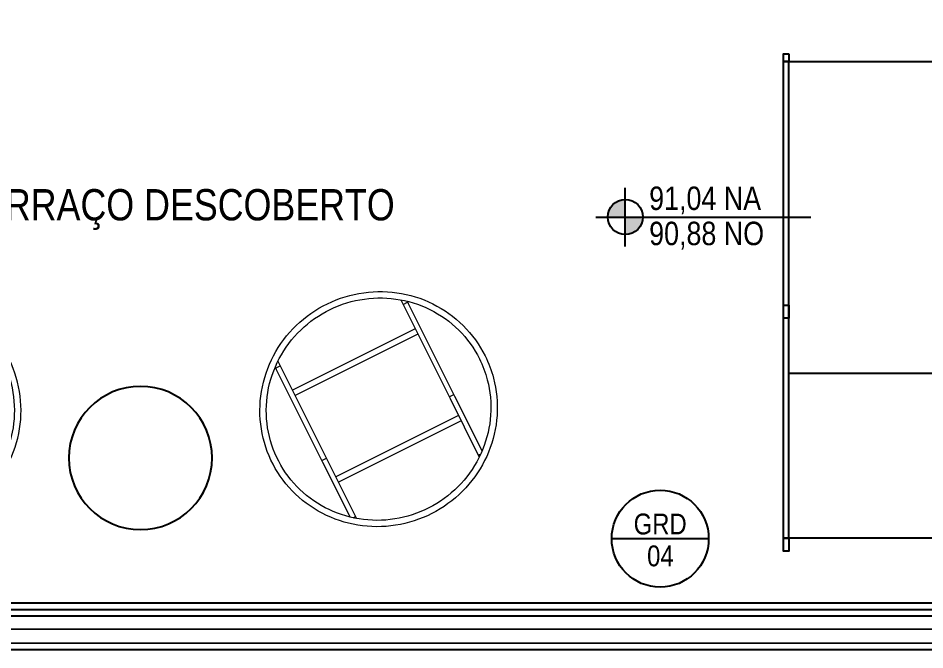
# Model space of a CAD drawing. Header units: metres. Extents: x -40 to 570, y -25 to 184.
# Drawn here: x 113.438 to 116.92, y -9.165 to -6.74 of the extents above; entities that cross this region are included whole.
import ezdxf
from ezdxf.enums import TextEntityAlignment as Align

# ---------------------------------------------------------------- set-up
doc = ezdxf.new("R2010")
doc.units = ezdxf.units.M
for name, color, linetype in [('ARQ-DIM', 2, 'Continuous'), ('ARQ-SIM', 1, 'Continuous'), ('ARQ-TXT', 2, 'Continuous'), ('DUPLEX SUPERIOR$0$4', 2, 'Continuous'), ('DUPLEX SUPERIOR$0$ARQ-ALV ACAB', 4, 'Continuous'), ('DUPLEX SUPERIOR$0$ARQ-AUX', 7, 'Continuous'), ('DUPLEX SUPERIOR$0$ARQ-AUX2', 2, 'Continuous'), ('DUPLEX SUPERIOR$0$ARQ-HID', 7, 'Continuous'), ('DUPLEX SUPERIOR$0$ARQ-MOB', 7, 'Continuous')]:
    doc.layers.add(name, color=color, linetype=linetype)
doc.styles.add('Adesa', font='ARIALN.TTF')
doc.styles.add('M50', font='ARIALN.TTF', dxfattribs={"height": 0.15})

# ---------------------------------------------------------------- blocks, each defined once
blk = doc.blocks.new('DUPLEX SUPERIOR$0$planta duplex inferior tipo 1')
at = {"layer": 'DUPLEX SUPERIOR$0$ARQ-ALV ACAB'}
blk.add_lwpolyline([(-0.025, 0.0699), (-0.025, 5.96), (11.0749, 5.9601)], dxfattribs=at)
at = {"layer": 'DUPLEX SUPERIOR$0$ARQ-ALV ACAB', "elevation": 0}
blk.add_lwpolyline([(11.095, 5.7801), (0.155, 5.78), (0.155, 0.1049)], dxfattribs=at)
at = {"layer": 'DUPLEX SUPERIOR$0$ARQ-AUX'}
blk.add_line((11.095, 5.805, 0), (0.13, 5.8049, 0), dxfattribs=at)
blk.add_lwpolyline([(0, 0.1049), (0, 5.935), (11.095, 5.9351)], dxfattribs=at)
at = {"layer": 'DUPLEX SUPERIOR$0$ARQ-AUX2'}
for points in [[(11.095, 5.8801), (0.055, 5.88), (0.055, 0.1049)], [(11.095, 5.8301), (0.105, 5.83), (0.105, 0.1049)]]:
    blk.add_lwpolyline(points, dxfattribs=at)
blk = doc.blocks.new('DUPLEX SUPERIOR$0$OPA_MOB_GHECp')
at = {"ltscale": 0.001}
for p, q in [((0.88, 0.28), (-0.95, 0.28)), ((-0.3167, -0.31), (-0.3167, 0.28)), ((-0.95, -0.31), (0.88, -0.31))]:
    blk.add_line(p, q, dxfattribs=at)
for points in [[(-0.95, 0.3), (-1, 0.3), (-1, 0.28), (-0.95, 0.28), (-0.95, 0.3)], [(-0.95, 0.3), (-0.95, -0.33), (0.88, -0.33), (0.88, 0.3), (-0.95, 0.3)], [(-0.0556, 0.28), (-0.1056, 0.28), (-0.1056, 0.3), (-0.0556, 0.3), (-0.0556, 0.28)], [(0.91, 0.28), (0.88, 0.28), (0.88, 0.3), (0.91, 0.3), (0.91, 0.28)], [(-0.95, -0.31), (-1, -0.31), (-1, -0.33), (-0.95, -0.33), (-0.95, -0.31)], [(-0.0556, -0.31), (-0.1056, -0.31), (-0.1056, -0.33), (-0.0556, -0.33), (-0.0556, -0.31)], [(0.91, -0.31), (0.88, -0.31), (0.88, -0.33), (0.91, -0.33), (0.91, -0.31)]]:
    blk.add_lwpolyline(points, dxfattribs=at)
blk = doc.blocks.new('*U1090')
at = {"lineweight": 0}
for p, q in [((-290.5, 83.3), (-290.5, 318.5)), ((-280.9, 326.4), (-270.7, 326.4)), ((-270.7, 326.4), (-270.7, 334.4)), ((-270.7, 83.3), (-270.7, 326.4)), ((256.4, 328.5), (256.4, 334.4)), ((256.4, 326.4), (256.4, 328.5)), ((256.4, 325.9), (256.4, 326.4)), ((256.4, 326.4), (261.9, 326.4)), ((256.4, 83.3), (256.4, 325.9)), ((261.9, 326.4), (266.6, 326.4)), ((276.1, 83.3), (276.1, 318.5)), ((256.4, 179.1), (-270.7, 179.1)), ((256.4, 156), (-270.7, 156)), ((-290.5, -314.8), (-290.5, 83.3)), ((-290.5, 76.2), (-270.7, 76.2)), ((-270.7, -314.8), (-270.7, 83.3)), ((256.4, -314.8), (256.4, 83.3)), ((256.4, 76.2), (276.1, 76.2)), ((276.1, -314.8), (276.1, 83.3)), ((256.4, -193.3), (-270.7, -193.3)), ((256.4, -216.4), (-270.7, -216.4)), ((-290.5, -324.7), (-290.5, -314.8)), ((-290.5, -320.6), (-270.7, -320.6)), ((-270.7, -340.6), (-270.7, -314.8)), ((256.4, -340.6), (256.4, -314.8)), ((256.4, -320.6), (276.1, -320.6)), ((276.1, -324.7), (276.1, -314.8))]:
    blk.add_line(p, q, dxfattribs=at)
for points, knots in [([(450, -3.1), (450, -51.1), (442.1, -99.1), (411.5, -190.2), (388.7, -233.3), (330.5, -310.3), (295.1, -344.1), (215.2, -399.2), (170.8, -420.4), (77.3, -448), (28.3, -454.3), (-69.2, -451.6), (-117.7, -442.4), (-209.4, -409.6), (-252.5, -385.9), (-329.1, -326.3), (-362.4, -290.4), (-416, -210.2), (-436.2, -165.8), (-461.4, -73.1), (-466.4, -24.8), (-460.7, 71), (-450, 118.5), (-414, 207.7), (-388.7, 249.4), (-326.1, 322.9), (-288.7, 354.7), (-205.7, 405.1), (-160.1, 423.7), (-65.2, 445.8), (-15.9, 449.4), (81.3, 441), (129.2, 429.1), (218.8, 391), (260.5, 364.9), (333.3, 301), (364.5, 263.3), (413.2, 180.1), (430.8, 134.7), (446.8, 57.8), (450, 27.3), (450, -3.1)], [0, 0, 0, 0, 0.319721, 0.319721, 0.639501, 0.639501, 0.959429, 0.959429, 1.279526, 1.279526, 1.599751, 1.599751, 1.920017, 1.920017, 2.240224, 2.240224, 2.560293, 2.560293, 2.880189, 2.880189, 3.19995, 3.19995, 3.519674, 3.519674, 3.839475, 3.839475, 4.159434, 4.159434, 4.47956, 4.47956, 4.7998, 4.7998, 5.120062, 5.120062, 5.440249, 5.440249, 5.760286, 5.760286, 6.080153, 6.080153, 6.283185, 6.283185, 6.283185, 6.283185]), ([(425.5, -3.1), (425.5, -48.5), (418, -93.9), (389, -180.1), (367.4, -220.9), (312.2, -293.8), (278.7, -325.8), (203, -377.8), (160.9, -397.8), (72.5, -423.8), (26.2, -429.8), (-66.1, -427.1), (-111.9, -418.5), (-198.6, -387.4), (-239.4, -365), (-311.8, -308.7), (-343.4, -274.8), (-394.1, -199), (-413.2, -157.1), (-437.1, -69.3), (-441.8, -23.6), (-436.4, 67.1), (-426.3, 112), (-392.2, 196.4), (-368.2, 235.8), (-308.8, 305.4), (-273.4, 335.4), (-194.8, 383), (-151.6, 400.6), (-61.8, 421.4), (-15.2, 424.7), (76.7, 416.8), (122, 405.5), (206.7, 369.5), (246.1, 344.8), (315, 284.5), (344.5, 248.8), (390.7, 170.2), (407.3, 127.2), (422.5, 54.5), (425.5, 25.7), (425.5, -3.1)], [0, 0, 0, 0, 0.320303, 0.320303, 0.640542, 0.640542, 0.96062, 0.96062, 1.280513, 1.280513, 1.60027, 1.60027, 1.919982, 1.919982, 2.239757, 2.239757, 2.559683, 2.559683, 2.879795, 2.879795, 3.200054, 3.200054, 3.520355, 3.520355, 3.84057, 3.84057, 4.160614, 4.160614, 4.480477, 4.480477, 4.800217, 4.800217, 5.119934, 5.119934, 5.439731, 5.439731, 5.759689, 5.759689, 6.079833, 6.079833, 6.283185, 6.283185, 6.283185, 6.283185])]:
    blk.add_open_spline(points, degree=3, knots=knots, dxfattribs=at)
blk = doc.blocks.new('DUPLEX SUPERIOR$0$MOB_TID_Bora Bora_Mesa Auxiliar')
at = {"ltscale": 0.001}
blk.add_circle((0, 0), 0.275, dxfattribs=at)
blk = doc.blocks.new('DUPLEX SUPERIOR$0$layout dupl sup tipo 1')
at = {"layer": 'DUPLEX SUPERIOR$0$ARQ-MOB', "color": 251, "rotation": 90}
blk.add_blockref('DUPLEX SUPERIOR$0$OPA_MOB_GHECp', (-32.0227, -7.8457, -0.1142), dxfattribs=at)
at = {"layer": 'DUPLEX SUPERIOR$0$ARQ-MOB', "color": 251, "yscale": 0.001, "zscale": 0.001}
for p, xscale, rotation in [((-30.1453, -8.2995, -0.1142), 0.001, 153.4503635204589), ((-28.3011, -8.2995, -0.1142), -0.001, 206.5496364795411)]:
    blk.add_blockref('*U1090', p, dxfattribs=dict(at, xscale=xscale, rotation=rotation))
at = {"layer": 'DUPLEX SUPERIOR$0$ARQ-MOB', "color": 251}
blk.add_blockref('DUPLEX SUPERIOR$0$MOB_TID_Bora Bora_Mesa Auxiliar', (-29.2232, -8.4875, -0.1142), dxfattribs=at)
blk = doc.blocks.new('DUPLEX SUPERIOR$0$EST-LO-012-BAR-R00')
at = {"layer": 'DUPLEX SUPERIOR$0$4'}
h = blk.add_hatch(color=8, dxfattribs=at)
h.dxf.hatch_style = 1
h.paths.add_polyline_path([(-1094.500883, 35.997145), (-1113.500883, 35.997145), (-1113.500883, -14.002855), (-1094.500883, -14.002855)])
h.paths.add_polyline_path([(-786.000061, 35.997145), (-805.000061, 35.997145), (-805.000061, -14.002855), (-786.000061, -14.002855)])
h.paths.add_polyline_path([(-980.00031, -99.999277), (-993.00031, -99.999277), (-993.00031, -232), (-1239.500379, -232), (-1239.500379, -245), (-980.00031, -245)])
h.paths.add_polyline_path([(-980.00031, -396.003386), (-1239.500379, -396.003386), (-1239.500379, -409.003386), (-993.00031, -409.003386), (-993.00031, -541.004109), (-980.00031, -541.004109)])
h.paths.add_polyline_path([(-1534.999687, -396.002061), (-1547.999687, -396.002061), (-1547.999687, -566.99002), (-1534.999687, -566.99002), (-1534.999687, -458.002855), (-1532.999904, -458.002855), (-1532.999904, -445.003037), (-1534.999687, -445.003037)])
h.paths.add_polyline_path([(-2548.999343, 77.001566), (-2561.999343, 77.001566), (-2561.999343, -195.998214), (-2399.510997, -195.998214), (-2399.510997, -182.998214), (-2548.999343, -182.998214)], flags=17)
h.paths.add_polyline_path([(-2548.999822, -458.004942), (-2399.510997, -458.004942), (-2399.510997, -445.004942), (-2561.999822, -445.004942), (-2561.999822, -718.004952), (-2548.999822, -718.004952)], flags=17)
h.paths.add_polyline_path([(280.995777, -409.003386), (459.996043, -409.003386), (459.996043, -396.003386), (280.995777, -396.003386)])
h.paths.add_polyline_path([(1014.995404, -718.004952), (1027.995404, -718.004952), (1027.995404, -566.99002), (1014.995404, -566.99002)])
h.paths.add_polyline_path([(865.506331, -458.001482), (1012.995404, -458.001482), (1012.995404, -444.99002), (865.506331, -444.99002)])
h.paths.add_polyline_path([(865.506331, -196.001904), (1012.995156, -196.001904), (1012.995156, -183.00198), (865.506331, -183.00198)])
h.paths.add_polyline_path([(1014.995156, -74.001904), (1027.995156, -74.001904), (1027.995156, 77.000887), (1014.995156, 77.000887)])
h.paths.add_polyline_path([(280.995777, -245), (459.996043, -245), (459.996043, -232.000209), (280.995777, -232.000209)])
h.paths.add_polyline_path([(-57.501936, -245), (0, -245), (0, -225.996934), (-57.501936, -225.996934)])
h.paths.add_polyline_path([(-980.00031, -245), (-801.000061, -245), (-801.000061, -232), (-980.00031, -232)])
h.paths.add_polyline_path([(-980.00031, -409.003177), (-801.000061, -409.003177), (-801.000061, -395.999165), (-980.00031, -395.999165)])
h.paths.add_polyline_path([(-1547.999687, -74.000884), (-1534.999687, -74.000884), (-1534.999687, 77.000932), (-1547.999687, 77.000932)])
h.paths.add_polyline_path([(-1532.999687, -196.000349), (-1385.510847, -196.000349), (-1385.510847, -183.000531), (-1532.999687, -183.000531)])
h.paths.add_polyline_path([(-1547.999904, -718.004976), (-1534.999687, -718.004976), (-1534.999687, -566.99002), (-1547.999904, -566.99002)])
h.paths.add_polyline_path([(-1532.999904, -458.002855), (-1385.510832, -458.002855), (-1385.510832, -445.003037), (-1532.999904, -445.003037)])
h.paths.add_polyline_path([(-1548.000663, -396.002061), (-2253.500545, -396.002061), (-2253.500545, -409.001685), (-2008.001965, -409.001685), (-2008.001965, -540.996579), (-1995.001777, -540.996579), (-1995.001777, -409.00183), (-1548.000663, -409.00183)])
h.paths.add_polyline_path([(1245.999783, -327.001694), (1689.007686, -327.001694), (1689.007686, -314.001694), (1245.999783, -314.001694)])
h.paths.add_polyline_path([(-249.004459, -245.001553), (-236.004459, -245.001553), (-236.004459, -0.001553), (-249.004459, -0.001553)])
h.paths.add_polyline_path([(-1548.000446, -245.001325), (-1548.000446, -232.001024), (-1995.001965, -232.001024), (-1995.001965, -100.000624), (-2008.001965, -100.000624), (-2008.001965, -232.001325), (-2253.500545, -232.001325), (-2253.500545, -245.001325)])
h.paths.add_polyline_path([(-3223.007243, -327.001694), (-2779.99934, -327.001694), (-2779.99934, -314.001694), (-3223.007243, -314.001694)])
h.paths.add_polyline_path([(1015.01125, -327.001694), (1155.51125, -327.001694), (1155.51125, -314.001694), (1015.01125, -314.001694)])
h.paths.add_polyline_path([(-2689.510807, -327.001694), (-2549.010807, -327.001694), (-2549.010807, -314.001694), (-2689.510807, -314.001694)])
h.paths.add_polyline_path([(-3223.007243, -72.001699), (-3208.007243, -72.001699), (-3208.007243, -42.001699), (-3223.007243, -42.001699)])
h.paths.add_polyline_path([(-2962.007243, -72.001699), (-2947.007243, -72.001699), (-2947.007243, -42.001699), (-2962.007243, -42.001699)])
h.paths.add_polyline_path([(1413.007686, -72.001699), (1428.007686, -72.001699), (1428.007686, -42.001699), (1413.007686, -42.001699)])
h.paths.add_polyline_path([(1674.007686, -72.001699), (1689.007686, -72.001699), (1689.007686, -42.001699), (1674.007686, -42.001699)])
h.paths.add_polyline_path([(-3223.007243, -599.001687), (-3208.007243, -599.001687), (-3208.007243, -569.001687), (-3223.007243, -569.001687)])
h.paths.add_polyline_path([(-2962.007243, -599.001687), (-2947.007243, -599.001687), (-2947.007243, -569.001687), (-2962.007243, -569.001687)])
h.paths.add_polyline_path([(1413.007686, -599.001687), (1428.007686, -599.001687), (1428.007686, -569.001687), (1413.007686, -569.001687)])
h.paths.add_polyline_path([(1674.007686, -599.001687), (1689.007686, -599.001687), (1689.007686, -569.001687), (1674.007686, -569.001687)])
edge = h.paths.add_edge_path()
edge.add_line((-2399.510997, -445.004942), (-2561.999822, -445.004942))
edge.add_line((-2561.999822, -445.004942), (-2561.999822, -718.004952))
edge.add_line((-2561.999822, -718.004952), (-2548.999822, -718.004952))
edge.add_line((-2548.999822, -718.004952), (-2548.999822, -458.004942))
edge.add_line((-2548.999822, -458.004942), (-2399.510997, -458.004942))
edge.add_line((-2399.510997, -458.004942), (-2399.510997, -445.005172))
edge.add_line((-2561.999343, 77.001566), (-2561.999343, -195.998214))
edge.add_line((-2561.999343, -195.998214), (-2399.510997, -195.998214))
edge.add_line((-2399.510997, -195.998214), (-2399.510997, -182.998214))
edge.add_line((-2399.510997, -182.998214), (-2548.999343, -182.998214))
edge.add_line((-2548.999343, -182.998214), (-2548.999343, 77.001566))
edge.add_line((-2548.999343, 77.001566), (-2561.999822, 77.001566))
h.paths.add_polyline_path([(-1109.165788, -62.830897), (-1109.165788, -3.910365), (-1132.141572, -3.910365), (-1132.141572, -62.830897)], flags=9)
blk = doc.blocks.new('DUPLEX SUPERIOR')
at = {"linetype": 'Continuous', "xscale": 0.01, "yscale": 0.01, "zscale": 0.01}
blk.add_blockref('DUPLEX SUPERIOR$0$EST-LO-012-BAR-R00', (0, 0), dxfattribs=at)
at = {"layer": 'DUPLEX SUPERIOR$0$ARQ-HID', "rotation": 180}
blk.add_blockref('DUPLEX SUPERIOR$0$planta duplex inferior tipo 1', (21.38, -3.2049, 0), dxfattribs=at)
at = {"layer": 'DUPLEX SUPERIOR$0$ARQ-MOB', "xscale": -1}
blk.add_blockref('DUPLEX SUPERIOR$0$layout dupl sup tipo 1', (-15.315, 0.0591, 0.1142), dxfattribs=at)
blk = doc.blocks.new('NipAcOs')
at = {"layer": 'ARQ-SIM'}
h = blk.add_hatch(color=256, dxfattribs=at)
h.dxf.hatch_style = 1
h.paths.add_polyline_path([(0, 0.15, 0.414214), (-0.15, 0), (0, 0)])
h.paths.add_polyline_path([(0.15, 0), (0, 0), (0, -0.15, 0.414214)])
for p, q in [((0, -0.25), (0, 0.25)), ((-0.25, 0), (0.15, 0)), ((0.15, 0), (1.5834, 0))]:
    blk.add_line(p, q, dxfattribs=at)
blk.add_circle((0, 0), 0.15, dxfattribs=at)
at = {"style": 'Adesa'}
for p in [(0.204, 0.06), (0.204, -0.24)]:
    blk.add_attdef('000,00', p, '', height=0.2, dxfattribs=at)
blk = doc.blocks.new('TIPO COTA$0$Chamada_planta')
at = {"layer": 'ARQ-SIM'}
blk.add_line((-1.241, 0), (1.241, 0), dxfattribs=at)
blk.add_circle((0, 0), 1.241, dxfattribs=at)
at = {"layer": 'ARQ-SIM', "color": 2, "style": 'Adesa'}
for tag, p in [('NUMERO', (0, 0.234)), ('C.D.', (0, -0.272))]:
    blk.add_attdef(tag, text='', height=0.5, dxfattribs=at).set_placement(p, align=Align.MIDDLE_CENTER)

msp = doc.modelspace()

# ---------------------------------------------------------------- block references
at = {"layer": 'ARQ-DIM'}
msp.add_blockref('DUPLEX SUPERIOR', (100, 0), dxfattribs=at)
at = {"layer": 'ARQ-SIM'}
ref = msp.add_blockref('NipAcOs', (115.7696, -7.5033, 0), dxfattribs=dict(at, xscale=0.45, yscale=0.45, zscale=0.45))
ref.add_attrib('000,00', '90,88 NO', (115.8614, -7.6113, 0), dxfattribs={"layer": '0', "color": 2, "height": 0.09, "style": 'Adesa'})
ref.add_attrib('000,00', '91,04 NA', (115.8614, -7.4763, 0), dxfattribs={"layer": '0', "color": 2, "height": 0.09, "style": 'Adesa'})
ref = msp.add_blockref('TIPO COTA$0$Chamada_planta', (115.9037, -8.7381, 0), dxfattribs=dict(at, xscale=0.15, yscale=0.15, zscale=0.15))
ref.add_attrib('NUMERO', 'GRD', dxfattribs={"color": 2, "height": 0.08, "style": 'Adesa'}).set_placement((115.9037, -8.6818, 0), align=Align.MIDDLE_CENTER)
ref.add_attrib('C.D.', '04', dxfattribs={"color": 2, "height": 0.08, "style": 'Adesa'}).set_placement((115.9045, -8.8042, 0), align=Align.MIDDLE_CENTER)

# ---------------------------------------------------------------- texts
at = {"layer": 'ARQ-TXT', "style": 'M50'}
msp.add_text('TERRAÇO DESCOBERTO', height=0.12, dxfattribs=at).set_placement((114.0482, -7.4737, 0), align=Align.MIDDLE)

doc.saveas('drawing.dxf')
